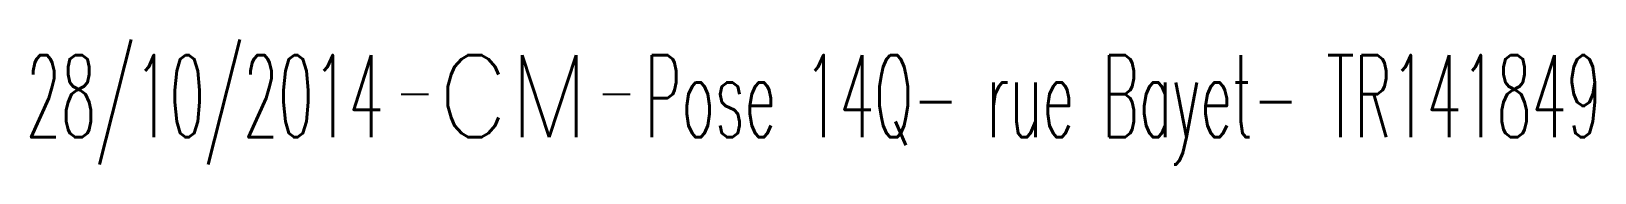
# Model space of a CAD drawing. Header units: millimetres. Extents: x 156000 to 156971, y 123070 to 123996.
# Drawn here: x 156942.76 to 156971.43, y 123766.79 to 123769.08 of the extents above; entities that cross this region are included whole.
import ezdxf
from ezdxf.enums import TextEntityAlignment as Align

# ---------------------------------------------------------------- set-up
doc = ezdxf.new("R2010")
doc.units = ezdxf.units.MM
doc.layers.get('0').update_dxf_attribs({"linetype": 'CONTINUOUS'})
doc.layers.add('S_910', color=7, linetype='CONTINUOUS')
doc.styles.get("Standard").update_dxf_attribs({"font": 'romans.shx', "width": 0.85})

# ---------------------------------------------------------------- blocks, each defined once
blk = doc.blocks.new('GIS_MODF')
at = {"color": 0, "linetype": 'Continuous', "flags": 128}
for points in [[(-2.176, -0.014), (-1.676, -0.014)], [(1.519, -0.014), (2.019, -0.014)]]:
    blk.add_lwpolyline(points, dxfattribs=at)
at = {"color": 0, "linetype": 'Continuous', "width": 0.5}
blk.add_attdef('DATE', text='', height=1.5, dxfattribs=at).set_placement((-2.502, -0.798), align=Align.RIGHT)
at = {"color": 0, "linetype": 'Continuous', "width": 1.771291}
blk.add_attdef('USER', text='', height=1.5, dxfattribs=at).set_placement((-1.507, -0.798), (1.276, -0.798), align=Align.FIT)
at = {"color": 0, "linetype": 'Continuous', "width": 0.5}
blk.add_attdef('DESC', (2.289, -0.798), '', height=1.5, dxfattribs=at)

msp = doc.modelspace()

# ---------------------------------------------------------------- block references
at = {"layer": 'S_910', "linetype": 'Continuous'}
ref = msp.add_blockref('GIS_MODF', (156951.722, 123768.09), dxfattribs=at)
ref.add_attrib('DATE', '28/10/2014', dxfattribs={"layer": '0', "color": 0, "linetype": 'Continuous', "height": 1.5, "width": 0.5}).set_placement((156949.22, 123767.292), align=Align.RIGHT)
ref.add_attrib('USER', 'CM', dxfattribs={"layer": '0', "color": 0, "linetype": 'Continuous', "height": 1.5, "width": 0.950449}).set_placement((156950.215, 123767.292), (156952.999, 123767.292), align=Align.FIT)
ref.add_attrib('DESC', 'Pose 14Q- rue Bayet- TR141849', (156954.011, 123767.292), dxfattribs={"layer": '0', "color": 0, "linetype": 'Continuous', "height": 1.5, "width": 0.5})

doc.saveas('drawing.dxf')
